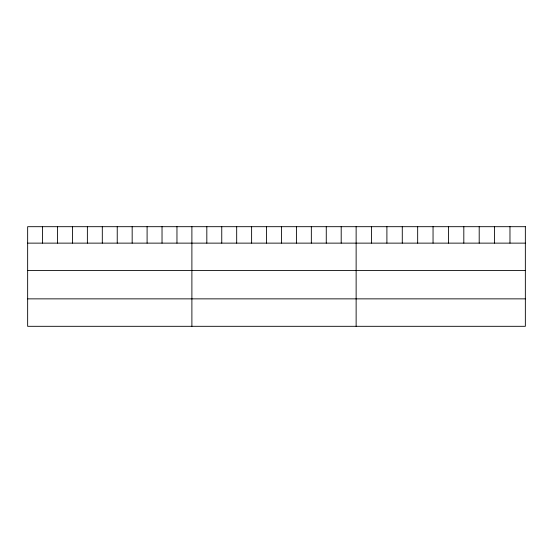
<?xml version="1.0" encoding="UTF-8"?>
<svg xmlns="http://www.w3.org/2000/svg" width="553" height="553" viewBox="0 0 553 553"><rect width="100%" height="100%" fill="white"/><g stroke="black" fill="none" stroke-linecap="round" stroke-linejoin="round"><path stroke-width="0.83" d="M27.65 243.133L525.35 243.133M27.65 270.583L525.35 270.583M27.65 298.862L525.35 298.862M509.97 226.689L509.97 243.133M494.582 226.689L494.582 243.133M479.202 226.689L479.202 243.133M463.815 226.689L463.815 243.133M448.435 226.689L448.435 243.133M433.047 226.689L433.047 243.133M417.667 226.689L417.667 243.133M402.28 226.689L402.28 243.133M386.9 226.689L386.9 243.133M371.512 226.689L371.512 243.133M356.132 226.689L356.132 326.311M341.201 226.689L341.201 243.133M326.27 226.689L326.27 243.133M311.339 226.689L311.339 243.133M296.408 226.689L296.408 243.133M281.477 226.689L281.477 243.133M266.546 226.689L266.546 243.133M251.615 226.689L251.615 243.133M236.684 226.689L236.684 243.133M221.753 226.689L221.753 243.133M206.822 226.689L206.822 243.133M191.891 226.689L191.891 326.311M176.96 226.689L176.96 243.133M162.029 226.689L162.029 243.133M147.098 226.689L147.098 243.133M132.167 226.689L132.167 243.133M117.236 226.689L117.236 243.133M102.305 226.689L102.305 243.133M87.374 226.689L87.374 243.133M72.443 226.689L72.443 243.133M57.512 226.689L57.512 243.133M42.581 226.689L42.581 243.133M525.35 226.689L27.65 226.689L27.65 326.311L525.35 326.311L525.35 226.689"/></g></svg>
